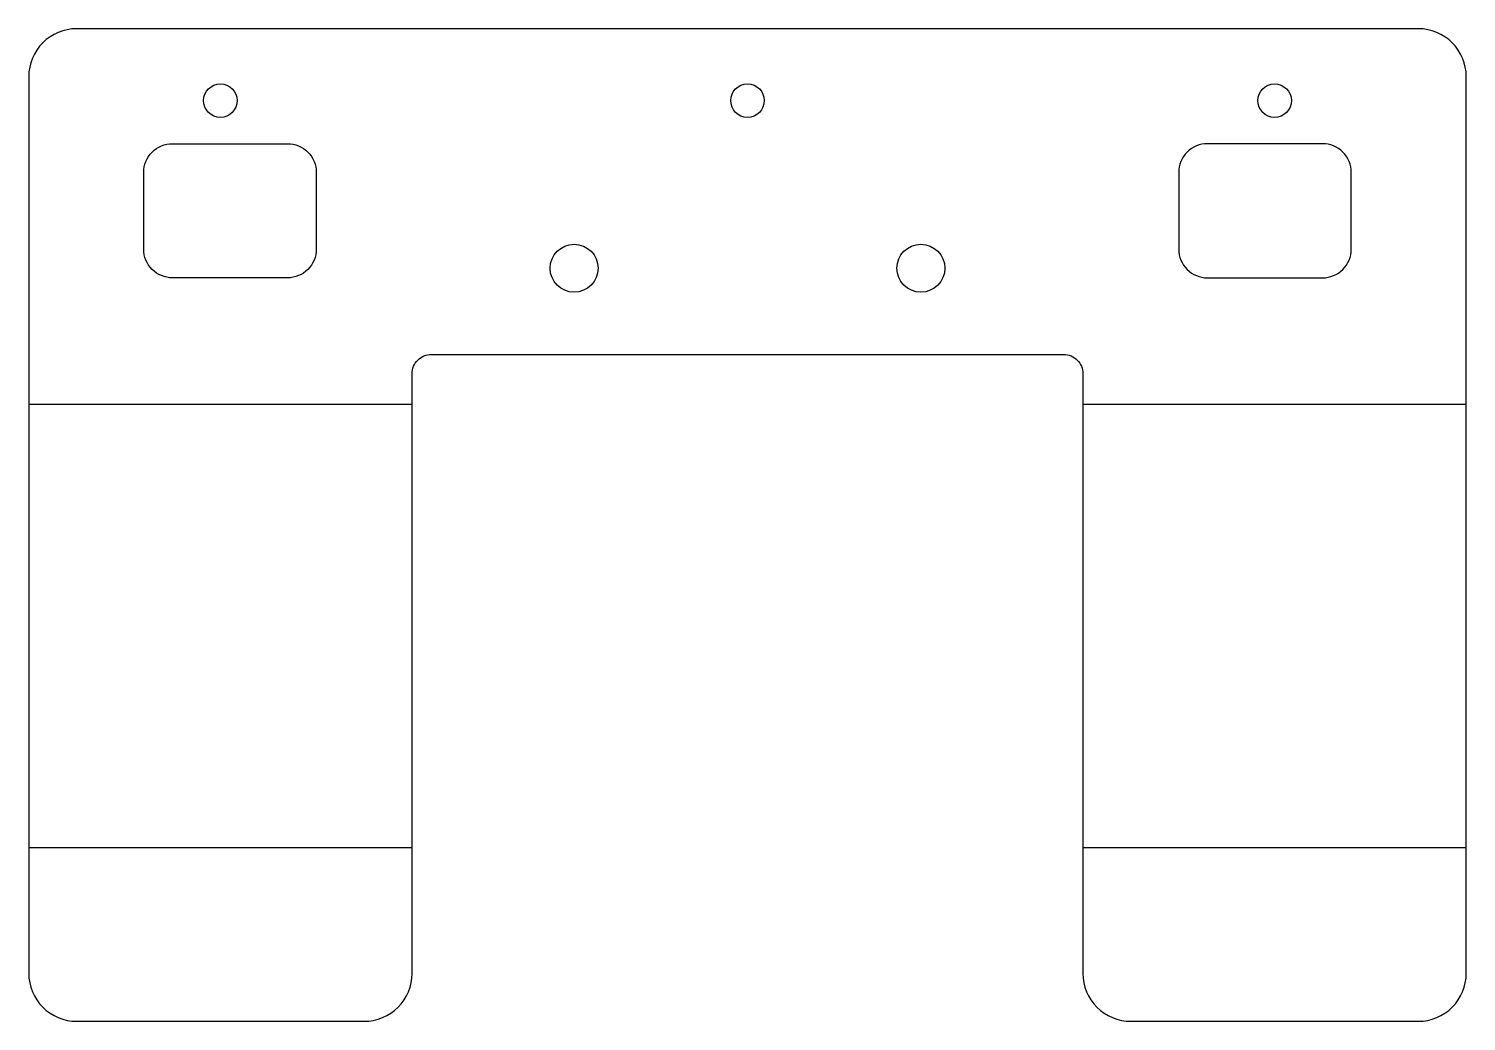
# Model space of a CAD drawing. Extents: x -75 to 75, y -70 to 34.
import ezdxf

# ---------------------------------------------------------------- set-up
doc = ezdxf.new("R2010")
doc.units = 0

msp = doc.modelspace()

# ---------------------------------------------------------------- linework, layer by layer
at = {"layer": '1'}
for points in [[(75, 29, 0.414214), (70, 34), (-70, 34, 0.414214), (-75, 29), (-75, -64.6, 0.414214), (-70, -69.6), (-40, -69.6, 0.414214), (-35, -64.6), (-35, -2, -0.414214), (-33, 0), (33, 0, -0.414214), (35, -2), (35, -64.6, 0.414214), (40, -69.6), (70, -69.6, 0.414214), (75, -64.6)], [(-45, 19), (-45, 11, -0.414214), (-48, 8), (-60, 8, -0.414214), (-63, 11), (-63, 19, -0.414214), (-60, 22), (-48, 22, -0.414214)], [(63, 19, 0.414214), (60, 22), (48, 22, 0.414214), (45, 19), (45, 11, 0.414214), (48, 8), (60, 8, 0.414214), (63, 11)]]:
    msp.add_lwpolyline(points, format="xyb", close=True, dxfattribs=at)
for centre, radius in [((-55, 26.5), 1.75), ((0, 26.5), 1.75), ((55, 26.5), 1.75), ((-18.09, 9), 2.5), ((18.09, 9), 2.5)]:
    msp.add_circle(centre, radius, dxfattribs=at)
at = {"layer": '2'}
for p, q in [((-35, -5.23), (-75, -5.23)), ((75, -5.23), (35, -5.23)), ((-75, -51.46), (-35, -51.46)), ((35, -51.46), (75, -51.46))]:
    msp.add_line(p, q, dxfattribs=at)

doc.saveas('drawing.dxf')
